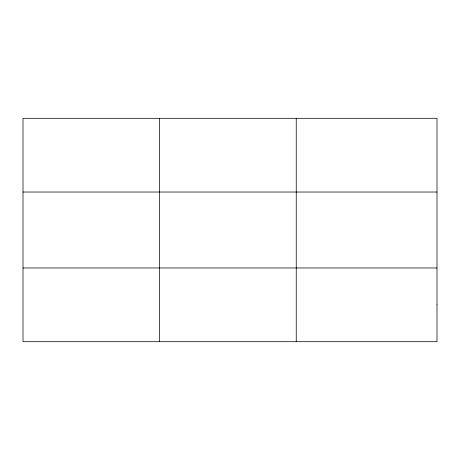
<?xml version="1.0" encoding="UTF-8"?>
<svg xmlns="http://www.w3.org/2000/svg" width="460" height="460" viewBox="0 0 460 460"><rect width="100%" height="100%" fill="white"/><g stroke="black" fill="none" stroke-linecap="round" stroke-linejoin="round"><path stroke-width="0.69" d="M159.62 118.306L159.62 341.694M296.24 118.306L296.24 341.694M23 192.027L437 192.027M23 267.973L437 267.973M437 304.836L437 341.694L23 341.694L23 118.306L437 118.306L437 304.836"/></g></svg>
